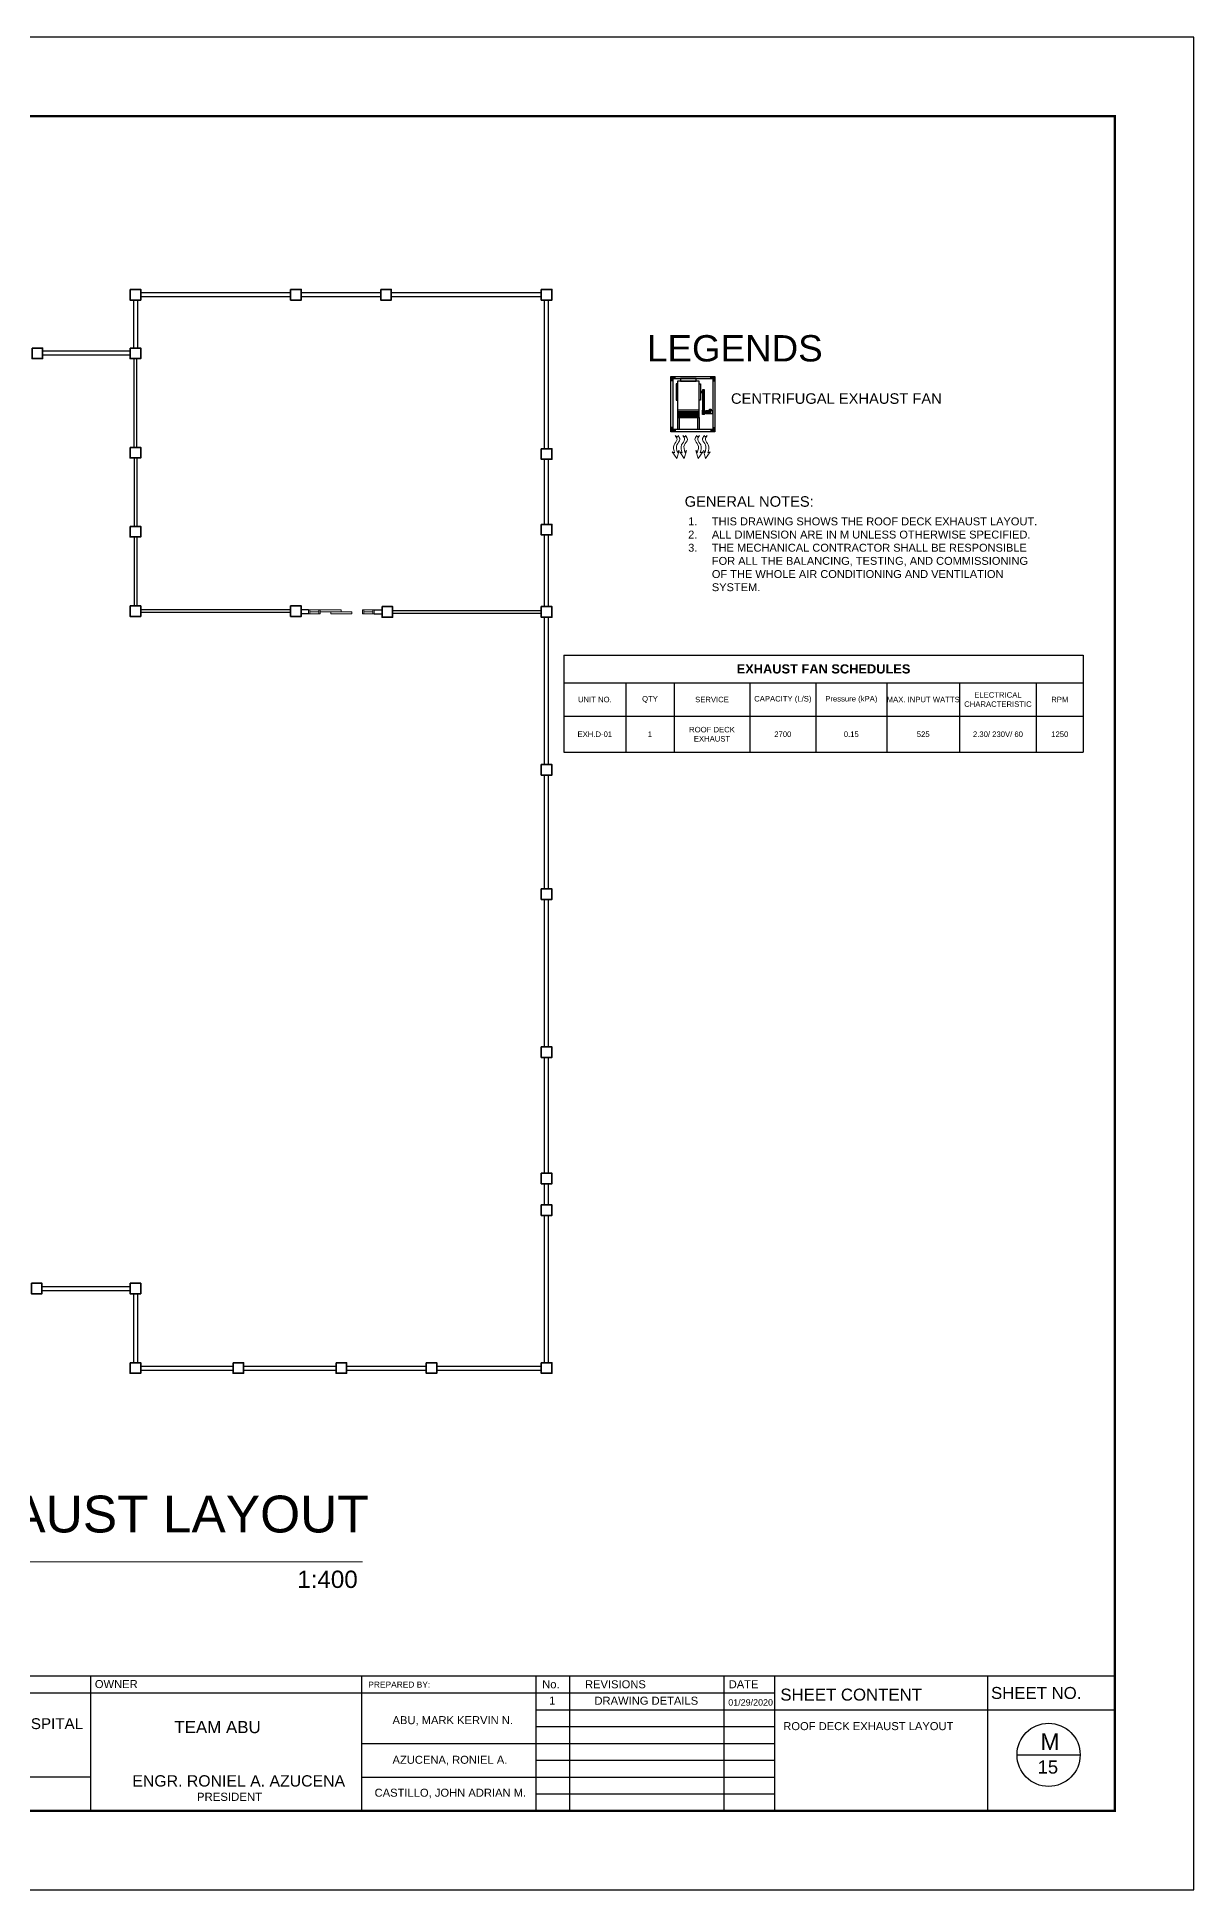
# Model space of a CAD drawing. Header units: millimetres. Extents: x 116 to 538, y 76 to 149.
# Drawn here: x 494.2 to 538.2, y 76.4 to 146.8 of the extents above; entities that cross this region are included whole.
import ezdxf

# ---------------------------------------------------------------- set-up
doc = ezdxf.new("R2010")
doc.units = ezdxf.units.MM
doc.header["$MEASUREMENT"] = 0
for name, color, linetype in [('.1', 1, 'Continuous'), ('01_AC-EQUIP', 7, 'Continuous'), ('exhaust', 7, 'Continuous'), ('FATEXT', 3, 'Continuous'), ('Legends', 7, 'Continuous'), ('template', 7, 'Continuous')]:
    doc.layers.add(name, color=color, linetype=linetype)
doc.layers.add('exhaust grill', color=7, linetype='Continuous', lineweight=18)
doc.styles.add('arial', font='arial.ttf')
doc.styles.get("Standard").update_dxf_attribs({"font": 'arial.ttf'})

# ---------------------------------------------------------------- blocks, each defined once
blk = doc.blocks.new('A$C628F660A')
at = {"layer": 'FATEXT', "color": 0, "linetype": 'Continuous'}
for p, q in [((-156, 39), (-53, 39)), ((-156, 16), (-53, 16)), ((-156, -5), (-53, -5)), ((-156, -27), (-53, -27)), ((-156, -44), (-53, -44))]:
    blk.add_line(p, q, dxfattribs=at)
blk.add_lwpolyline([(-211, -59), (-175, -59), (-175, 59), (-211, 59, 0.414214), (-236, 34), (-236, -34, 0.414214)], format="xyb", close=True, dxfattribs=at)
for points in [[(-192, 59), (-139, 59), (-139, 107), (-192, 107)], [(-165, -59), (-18, -59), (-18, 59), (-165, 59)], [(-18, -49), (0, -49), (0, 49), (-18, 49)]]:
    blk.add_lwpolyline(points, close=True, dxfattribs=at)
blk = doc.blocks.new('A$C00864F5B')
for points in [[(-0.712, 2.066), (-0.541, 2.066), (-0.541, 1.974), (-0.62, 1.974), (-0.62, 1.893), (-0.712, 1.893)], [(1.092, 2.066), (0.921, 2.066), (0.921, 1.974), (1, 1.974), (1, 1.893), (1.092, 1.893)], [(-0.712, -0.196), (-0.541, -0.196), (-0.541, -0.104), (-0.62, -0.104), (-0.62, -0.022), (-0.712, -0.022)], [(1.092, -0.196), (0.921, -0.196), (0.921, -0.104), (1, -0.104), (1, -0.022), (1.092, -0.022)]]:
    blk.add_hatch(color=256).paths.add_polyline_path(points)
for p, q in [((-0.62, 1.893), (-0.712, 1.893)), ((-0.541, 1.974), (-0.541, 2.066)), ((-0.449, 1.492), (-0.449, 1.974)), ((-0.379, 1.492), (-0.379, 1.974)), ((0.379, 1.492), (0.379, 1.974)), ((0.449, 1.492), (0.449, 1.974)), ((0.921, 1.974), (0.921, 2.066)), ((1, 1.893), (1.092, 1.893)), ((0.449, 1.462), (-0.449, 1.462)), ((0.449, 1.433), (-0.449, 1.433)), ((0.449, 1.404), (-0.449, 1.404)), ((0.449, 1.359), (-0.449, 1.359)), ((0.449, 1.314), (-0.449, 1.314)), ((0.449, 1.248), (-0.449, 1.248)), ((0.449, 1.181), (-0.449, 1.181)), ((0.587, 0.353), (0.587, 1.361)), ((0.61, 0.353), (0.61, 1.361)), ((0.632, 0.353), (0.632, 1.361)), ((0.656, 0.353), (0.656, 1.361)), ((0.953, 1.337), (0.735, 1.337)), ((-0.62, -0.022), (-0.712, -0.022)), ((-0.541, -0.104), (-0.541, -0.196)), ((0.921, -0.104), (0.921, -0.196)), ((1, -0.022), (1.092, -0.022))]:
    blk.add_line(p, q)
at = {"lineweight": 0}
blk.add_line((0.558, 1.974), (1, 1.974), dxfattribs=at)
for points in [[(1.092, 2.066), (-0.712, 2.066), (-0.712, -0.196), (1.092, -0.196)], [(1, 1.974), (-0.62, 1.974), (-0.62, -0.104), (1, -0.104)], [(-0.501, 0.774), (-0.449, 0.774), (-0.449, 0.114), (-0.501, 0.114)], [(0.449, 0), (-0.449, 0), (-0.449, 1.492), (0.449, 1.492)], [(0.501, 0.774), (0.449, 0.774), (0.449, 0.114), (0.501, 0.114)], [(0.714, 1.28), (0.667, 1.28), (0.667, 1.261), (0.714, 1.261)], [(-0.32, 0), (0.32, 0), (0.32, -0.104), (-0.32, -0.104)], [(0.501, 0.459), (0.578, 0.459), (0.578, 0.428), (0.501, 0.428)]]:
    blk.add_lwpolyline(points, close=True)
for points in [[(0.658, 1.18), (0.667, 1.18), (0.667, 1.361), (0.578, 1.361), (0.578, 1.18), (0.589, 1.18)], [(0.612, 1.18), (0.635, 1.18)], [(0.656, 0.534), (0.667, 0.534), (0.667, 0.353), (0.578, 0.353), (0.578, 0.534), (0.587, 0.534)], [(0.61, 0.534), (0.632, 0.534)]]:
    blk.add_lwpolyline(points)
at = {"extrusion": (0, 0, -1), "xscale": -0.001131333628836, "yscale": 0.001131333628836, "zscale": -0.001131333628836, "rotation": 180}
blk.add_blockref('A$C628F660A', (-0.714, 1.27), dxfattribs=at)
blk = doc.blocks.new('A$C633B5F62')
at = {"layer": 'exhaust grill'}
for p, q in [((-0.59, -0.09), (-0.63, 0.01)), ((-0.13, -0.09), (-0.17, 0.01)), ((-0.55, -1.39), (-0.69, -0.91)), ((-0.69, -0.91), (-0.59, -1.03)), ((-0.46, 0), (-0.59, -0.09)), ((-0.27, -0.98), (-0.55, -1.39)), ((-0.42, -1.04), (-0.27, -0.98)), ((-0.09, -1.39), (-0.23, -0.91)), ((-0.23, -0.91), (-0.13, -1.03)), ((0, 0), (-0.13, -0.09)), ((0.19, -0.98), (-0.09, -1.39)), ((0.04, -1.04), (0.19, -0.98))]:
    blk.add_line(p, q, dxfattribs=at)
for points in [[(-0.63, 0.01), (-0.74, -0.24), (-0.56, -0.56), (-0.59, -1.03)], [(-0.46, 0), (-0.57, -0.25), (-0.39, -0.57), (-0.42, -1.04)], [(-0.17, 0.01), (-0.28, -0.24), (-0.1, -0.56), (-0.13, -1.03)], [(0, 0), (-0.11, -0.25), (0.07, -0.57), (0.04, -1.04)]]:
    blk.add_spline(points, degree=3, dxfattribs=at)
blk = doc.blocks.new('*T20')
at = {"layer": 'exhaust', "color": 0, "linetype": 'ByBlock', "lineweight": -2, "transparency": 16777216}
for p, q in [((0, 0), (19.739, 0)), ((0, 0), (0, -3.684)), ((19.739, 0), (19.739, -3.684)), ((0, -1.049), (19.739, -1.049)), ((2.355, -1.049), (2.355, -3.684)), ((4.19, -1.049), (4.19, -3.684)), ((7.07, -1.049), (7.07, -3.684)), ((9.574, -1.049), (9.574, -3.684)), ((12.274, -1.049), (12.274, -3.684)), ((15.039, -1.049), (15.039, -3.684)), ((17.955, -1.049), (17.955, -3.684)), ((0, -2.323), (19.739, -2.323)), ((0, -3.684), (19.739, -3.684))]:
    blk.add_line(p, q, dxfattribs=at)
at = {"layer": 'exhaust', "color": 0, "transparency": 16777216, "attachment_point": 5}
for s, insert, char_height, width in [('{\\fArial|b1|i0|c0|p34;EXHAUST FAN SCHEDULES}', (9.869, -0.524), 0.34865, 19.5993), ('ELECTRICAL CHARACTERISTIC', (16.497, -1.686), 0.20919, 2.77648), ('UNIT NO.', (1.178, -1.686), 0.2092, 2.21555), ('QTY', (3.273, -1.686), 0.2092, 1.69568), ('SERVICE', (5.63, -1.686), 0.2092, 2.74024), ('CAPACITY (L/S)', (8.322, -1.686), 0.20919, 2.36424), ('Pressure (kPA)', (10.924, -1.686), 0.20919, 2.56061), ('MAX. INPUT WATTS', (13.656, -1.686), 0.20919, 2.62606), ('RPM', (18.847, -1.686), 0.2092, 1.64422), ('ROOF DECK EXHAUST', (5.63, -3.004), 0.20919, 2.74024), ('EXH.D-01', (1.178, -3.004), 0.2092, 2.21555), ('1', (3.273, -3.004), 0.209, 1.69568), ('2700', (8.322, -3.004), 0.2092, 2.36424), ('0.15', (10.924, -3.004), 0.2092, 2.56061), ('525', (13.656, -3.004), 0.2092, 2.62606), ('2.30/ 230V/ 60', (16.497, -3.004), 0.20919, 2.77648), ('1250', (18.847, -3.004), 0.2092, 1.64422)]:
    blk.add_mtext(s, dxfattribs=dict(at, insert=insert, char_height=char_height, width=width))

msp = doc.modelspace()

# ---------------------------------------------------------------- linework, layer by layer
at = {"layer": '.1', "color": 0}
msp.add_line((538.169, 146.751), (438.893, 146.751), dxfattribs=at)
at = {"color": 8, "lineweight": 25}
for p, q in [((497.868, 136.761), (497.868, 134.936)), ((498.018, 136.761), (498.018, 134.936)), ((503.843, 137.036), (498.143, 137.036)), ((503.843, 136.886), (498.143, 136.886)), ((507.268, 137.036), (504.243, 137.036)), ((507.268, 136.886), (504.243, 136.886)), ((513.368, 137.036), (507.668, 137.036)), ((513.368, 136.886), (507.668, 136.886)), ((513.493, 131.111), (513.493, 136.761)), ((513.643, 131.111), (513.643, 136.761)), ((497.743, 134.811), (494.418, 134.811)), ((497.743, 134.661), (494.418, 134.661)), ((513.493, 128.236), (513.493, 130.711)), ((513.643, 128.236), (513.643, 130.711)), ((513.493, 125.111), (513.493, 127.836)), ((513.643, 125.111), (513.643, 127.836)), ((503.843, 124.987), (498.143, 124.987)), ((503.843, 124.887), (498.143, 124.887)), ((507.718, 124.961), (513.368, 124.961)), ((507.718, 124.861), (513.368, 124.861)), ((513.493, 119.111), (513.493, 124.711)), ((513.643, 119.111), (513.643, 124.711)), ((513.493, 114.386), (513.493, 118.711)), ((513.643, 114.386), (513.643, 118.711)), ((513.493, 108.385), (513.493, 113.986)), ((513.643, 108.385), (513.643, 113.986)), ((513.493, 103.585), (513.493, 107.985)), ((513.643, 103.585), (513.643, 107.985)), ((513.493, 102.383), (513.493, 103.185)), ((513.643, 102.383), (513.643, 103.185)), ((513.493, 96.383), (513.493, 101.983)), ((513.643, 96.383), (513.643, 101.983)), ((494.393, 99.283), (497.743, 99.283)), ((494.393, 99.133), (497.743, 99.133)), ((497.868, 99.008), (497.868, 96.383)), ((498.018, 99.008), (498.018, 96.383)), ((498.143, 96.258), (501.655, 96.258)), ((498.143, 96.108), (501.655, 96.108)), ((502.055, 96.258), (505.568, 96.258)), ((502.055, 96.108), (505.568, 96.108)), ((505.968, 96.258), (508.993, 96.258)), ((505.968, 96.108), (508.993, 96.108)), ((509.393, 96.258), (513.368, 96.258)), ((509.393, 96.108), (513.368, 96.108))]:
    msp.add_line(p, q, dxfattribs=at)
at = {"color": 8, "linetype": 'ByBlock', "lineweight": 25}
for p, q in [((497.893, 131.161), (497.893, 134.536)), ((497.993, 131.161), (497.993, 134.536)), ((497.893, 130.761), (497.893, 128.161)), ((497.993, 130.761), (497.993, 128.161)), ((497.893, 127.761), (497.893, 125.137)), ((497.993, 127.761), (497.993, 125.137))]:
    msp.add_line(p, q, dxfattribs=at)
at = {"color": 8, "linetype": 'Continuous', "lineweight": 25}
for p, q in [((504.518, 124.987), (504.243, 124.987)), ((504.518, 124.836), (504.243, 124.836)), ((507.018, 124.986), (507.318, 124.986)), ((507.018, 124.836), (507.318, 124.836))]:
    msp.add_line(p, q, dxfattribs=at)
at = {"color": 8, "linetype": 'ByBlock', "lineweight": 13}
for p, q in [((504.918, 124.986), (504.568, 124.986)), ((504.568, 124.911), (504.918, 124.911)), ((504.918, 124.836), (504.568, 124.836)), ((506.618, 124.986), (506.968, 124.986)), ((506.968, 124.911), (506.618, 124.911)), ((506.618, 124.836), (506.968, 124.836))]:
    msp.add_line(p, q, dxfattribs=at)
at = {"color": 0, "linetype": 'ByBlock', "lineweight": 9}
msp.add_line((506.577, 88.827), (475.625, 88.827), dxfattribs=at)
at = {"color": 8, "lineweight": 35}
for points in [[(497.743, 137.161), (498.143, 137.161), (498.143, 136.761), (497.743, 136.761)], [(503.843, 137.161), (504.243, 137.161), (504.243, 136.761), (503.843, 136.761)], [(507.268, 137.161), (507.668, 137.161), (507.668, 136.761), (507.268, 136.761)], [(513.368, 137.161), (513.768, 137.161), (513.768, 136.761), (513.368, 136.761)], [(494.018, 134.936), (494.418, 134.936), (494.418, 134.536), (494.018, 134.536)], [(497.743, 134.936), (498.143, 134.936), (498.143, 134.536), (497.743, 134.536)], [(513.368, 131.111), (513.768, 131.111), (513.768, 130.711), (513.368, 130.711)], [(513.368, 128.236), (513.768, 128.236), (513.768, 127.836), (513.368, 127.836)], [(513.368, 125.111), (513.768, 125.111), (513.768, 124.711), (513.368, 124.711)], [(513.368, 119.111), (513.768, 119.111), (513.768, 118.711), (513.368, 118.711)], [(513.368, 114.386), (513.768, 114.386), (513.768, 113.986), (513.368, 113.986)], [(513.368, 108.385), (513.768, 108.385), (513.768, 107.985), (513.368, 107.985)], [(513.368, 103.585), (513.768, 103.585), (513.768, 103.185), (513.368, 103.185)], [(513.368, 102.383), (513.768, 102.383), (513.768, 101.983), (513.368, 101.983)], [(493.993, 99.408), (494.393, 99.408), (494.393, 99.008), (493.993, 99.008)], [(497.743, 99.408), (498.143, 99.408), (498.143, 99.008), (497.743, 99.008)], [(497.743, 96.383), (498.143, 96.383), (498.143, 95.983), (497.743, 95.983)], [(501.655, 96.383), (502.055, 96.383), (502.055, 95.983), (501.655, 95.983)], [(505.568, 96.383), (505.968, 96.383), (505.968, 95.983), (505.568, 95.983)], [(508.993, 96.383), (509.393, 96.383), (509.393, 95.983), (508.993, 95.983)], [(513.368, 96.383), (513.768, 96.383), (513.768, 95.983), (513.368, 95.983)]]:
    msp.add_lwpolyline(points, close=True, dxfattribs=at)
at = {"color": 8, "linetype": 'ByBlock', "lineweight": 35}
for points in [[(497.743, 131.161), (498.143, 131.161), (498.143, 130.761), (497.743, 130.761)], [(497.743, 128.161), (498.143, 128.161), (498.143, 127.761), (497.743, 127.761)], [(497.743, 125.137), (498.143, 125.137), (498.143, 124.737), (497.743, 124.737)], [(503.843, 125.137), (504.243, 125.137), (504.243, 124.737), (503.843, 124.737)], [(507.318, 125.111), (507.718, 125.111), (507.718, 124.711), (507.318, 124.711)]]:
    msp.add_lwpolyline(points, close=True, dxfattribs=at)
at = {"color": 8, "linetype": 'ByBlock', "lineweight": 13}
for points in [[(504.568, 124.986), (504.568, 124.836), (504.518, 124.836), (504.518, 124.986)], [(504.968, 124.986), (504.968, 124.836), (504.918, 124.836), (504.918, 124.986)], [(504.968, 124.986), (505.768, 124.986), (505.768, 124.911), (504.968, 124.911)], [(505.368, 124.911), (506.168, 124.911), (506.168, 124.836), (505.368, 124.836)], [(506.568, 124.986), (506.568, 124.836), (506.618, 124.836), (506.618, 124.986)], [(506.968, 124.986), (506.968, 124.836), (507.018, 124.836), (507.018, 124.986)]]:
    msp.add_lwpolyline(points, close=True, dxfattribs=at)
at = {"layer": 'template'}
for p, q in [((538.169, 76.355), (538.169, 146.751)), ((444.91, 84.484), (535.161, 84.484)), ((496.233, 84.484), (496.233, 79.364)), ((506.535, 84.484), (506.535, 79.364)), ((513.164, 84.484), (513.164, 79.364)), ((514.445, 84.484), (514.445, 79.364)), ((520.309, 84.484), (520.309, 79.364)), ((522.229, 84.484), (522.229, 79.364)), ((530.324, 84.484), (530.324, 79.364)), ((460.756, 83.844), (517.327, 83.844)), ((515.569, 83.844), (522.229, 83.844)), ((513.164, 83.204), (523.925, 83.204)), ((520.563, 83.204), (535.161, 83.204)), ((513.164, 82.564), (522.229, 82.564)), ((506.535, 81.924), (517.327, 81.924)), ((515.569, 81.924), (522.229, 81.924)), ((513.164, 81.284), (522.229, 81.284)), ((531.445, 81.488), (533.845, 81.488)), ((460.756, 80.65), (496.233, 80.65)), ((506.535, 80.644), (517.327, 80.644)), ((515.569, 80.644), (522.229, 80.644)), ((513.164, 80.004), (522.229, 80.004)), ((438.893, 76.355), (538.169, 76.355))]:
    msp.add_line(p, q, dxfattribs=at)
at = {"layer": 'template', "linetype": 'Continuous', "const_width": 0.0853}
msp.add_lwpolyline([(444.91, 79.364), (535.161, 79.364), (535.161, 143.743), (444.91, 143.743)], close=True, dxfattribs=at)
at = {"layer": 'template'}
msp.add_circle((532.645, 81.488), 1.2, dxfattribs=at)

# ---------------------------------------------------------------- block references
msp.add_blockref('*T20', (514.224, 123.267))
at = {"layer": '01_AC-EQUIP', "lineweight": 0, "xscale": -0.928124999999909, "yscale": 0.9281250000000227, "zscale": 0.9281250000000001, "rotation": 180}
msp.add_blockref('A$C00864F5B', (518.954, 133.676), dxfattribs=at)
at = {"layer": 'exhaust grill', "yscale": 0.6264843750000182}
for p, xscale, zscale in [((518.457, 131.612), -0.6264843750001319, 0.626484375), ((519.67, 131.612), 0.6264843750000182, 0.6264843750000182)]:
    msp.add_blockref('A$C633B5F62', p, dxfattribs=dict(at, xscale=xscale, zscale=zscale))

# ---------------------------------------------------------------- texts
at = {"color": 0, "linetype": 'ByBlock', "lineweight": 9}
for s, height, p in [('ROOF DECK EXHAUST LAYOUT', 1.4, (477.038, 89.937)), ('SCALE                                                                                                  1:400', 0.657637, (476.069, 87.829))]:
    msp.add_text(s, height=height, dxfattribs=at).set_placement(p)
at = {"layer": 'Legends', "attachment_point": 1}
for s, width, insert, char_height in [('LEGENDS', 9.67592, (517.385, 135.426), 1), ('CENTRIFUGAL EXHAUST FAN', 11.26859, (520.576, 133.217), 0.4), ('GENERAL NOTES:', 10.05204, (518.816, 129.306), 0.4), ('\\pi-0.9,l1.2,t1.2;1.^ITHIS DRAWING SHOWS THE ROOF DECK EXHAUST LAYOUT.\\P2.^IALL DIMENSION ARE IN M UNLESS OTHERWISE SPECIFIED.\\P3.^ITHE MECHANICAL CONTRACTOR SHALL BE RESPONSIBLE FOR ALL THE BALANCING, TESTING, AND COMMISSIONING OF THE WHOLE AIR CONDITIONING AND VENTILATION SYSTEM.', 13.71234, (518.649, 128.5), 0.3)]:
    msp.add_mtext_dynamic_manual_height_columns(s, width=width, gutter_width=1, heights=[0], dxfattribs=dict(at, insert=insert, char_height=char_height))
at = {"layer": 'template', "style": 'arial'}
for s, height, p in [('OWNER', 0.304, (496.402, 84.025)), ('PREPARED BY: ', 0.22802, (506.793, 84.043)), ('No.', 0.304, (513.402, 84.017)), ('REVISIONS', 0.304, (515.028, 84.017)), ('DATE', 0.304, (520.489, 84.017)), ('SHEET CONTENT', 0.45603, (522.452, 83.548)), ('SHEET NO.', 0.456, (530.458, 83.611)), ('1', 0.304, (513.665, 83.397)), ('DRAWING DETAILS', 0.30402, (515.388, 83.393)), ('01/29/2020', 0.2432, (520.472, 83.359)), ('PROPOSED THREE STOREY HOSPITAL', 0.41257, (485.036, 82.467)), ('TEAM ABU', 0.4598, (499.422, 82.313)), ('ABU, MARK KERVIN N.', 0.30402, (507.713, 82.654)), ('ROOF DECK EXHAUST LAYOUT', 0.30402, (522.563, 82.427)), ('M', 0.624, (532.335, 81.675)), ('AZUCENA, RONIEL A.', 0.30402, (507.713, 81.149)), ('15', 0.4993, (532.231, 80.777)), ('ENGR. RONIEL A. AZUCENA', 0.43038, (497.827, 80.283)), ('PRESIDENT', 0.3099, (500.28, 79.739)), ('CASTILLO, JOHN ADRIAN M.', 0.30402, (507.033, 79.897))]:
    msp.add_text(s, height=height, dxfattribs=at).set_placement(p)

doc.saveas('drawing.dxf')
